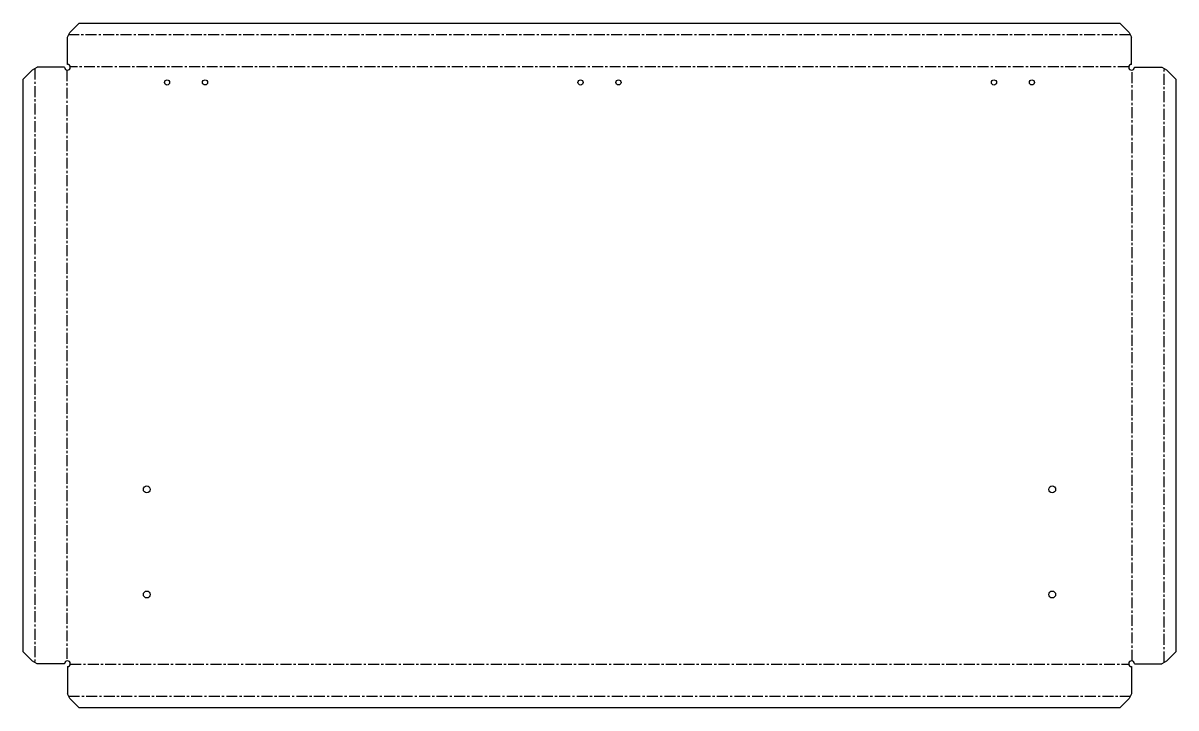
# Model space of a CAD drawing. Header units: millimetres. Extents: x -669 to 669, y -398 to 398.
import ezdxf

# ---------------------------------------------------------------- set-up
doc = ezdxf.new("R2010")
doc.units = ezdxf.units.MM
doc.linetypes.add('CENTERX2', pattern=[20.32, 12.7, -2.54, 2.54, -2.54])

msp = doc.modelspace()

# ---------------------------------------------------------------- linework, layer by layer
at = {"color": 7, "linetype": 'Continuous', "lineweight": 25}
for p, q in [((-603.3, 397.5), (-614.1, 386.7)), ((-603.3, 397.5), (603.3, 397.5)), ((614.1, 386.7), (603.3, 397.5)), ((-617.1, 381.1), (-614.1, 386.7)), ((-617.1, 349.5), (-617.1, 381.1)), ((614.1, 386.7), (617.1, 381.1)), ((617.1, 349.5), (617.1, 381.1)), ((-657.7, 343.1), (-668.5, 332.3)), ((-657.7, 343.1), (-652.1, 346.1)), ((-620.5, 346.1), (-652.1, 346.1)), ((620.5, 346.1), (652.1, 346.1)), ((652.1, 346.1), (657.7, 343.1)), ((668.5, 332.3), (657.7, 343.1)), ((-668.5, -332.3), (-668.5, 332.3)), ((668.5, 332.3), (668.5, -332.3)), ((-668.5, -332.3), (-657.7, -343.1)), ((657.7, -343.1), (668.5, -332.3)), ((-652.1, -346.1), (-657.7, -343.1)), ((-620.5, -346.1), (-652.1, -346.1)), ((620.5, -346.1), (652.1, -346.1)), ((657.7, -343.1), (652.1, -346.1)), ((-617.1, -349.5), (-617.1, -381.1)), ((617.1, -349.5), (617.1, -381.1)), ((-614.1, -386.7), (-617.1, -381.1)), ((-614.1, -386.7), (-603.3, -397.5)), ((603.3, -397.5), (614.1, -386.7)), ((617.1, -381.1), (614.1, -386.7)), ((603.3, -397.5), (-603.3, -397.5))]:
    msp.add_line(p, q, dxfattribs=at)
at = {"color": 7, "linetype": 'CENTERX2'}
for p, q in [((615.6, 383.9), (-615.6, 383.9)), ((-654.9, 344.6), (-654.9, -344.6)), ((-617.6, 342.8), (-617.6, -342.8)), ((613.8, 346.6), (-613.8, 346.6)), ((617.6, -342.8), (617.6, 342.8)), ((654.9, -344.6), (654.9, 344.6)), ((-613.8, -346.6), (613.8, -346.6)), ((-615.6, -383.9), (615.6, -383.9))]:
    msp.add_line(p, q, dxfattribs=at)
at = {"color": 7, "linetype": 'Continuous', "lineweight": 25}
for centre, radius in [((-501.5, 328.5), 3), ((-457.5, 328.6), 3), ((-22, 328.5), 3), ((22, 328.6), 3), ((457.5, 328.5), 3), ((501.5, 328.6), 3), ((-525, -143.8), 4), ((525, -143.8), 4), ((-525, -265.8), 4), ((525, -265.8), 4)]:
    msp.add_circle(centre, radius, dxfattribs=at)
for centre, start, end in [((-617.1, 346.1), 180, 90), ((617.1, 346.1), 90, 0), ((-617.1, -346.1), 270, 180), ((617.1, -346.1), 0, 270)]:
    msp.add_arc(centre, 3.36, start, end, dxfattribs=at)

doc.saveas('drawing.dxf')
